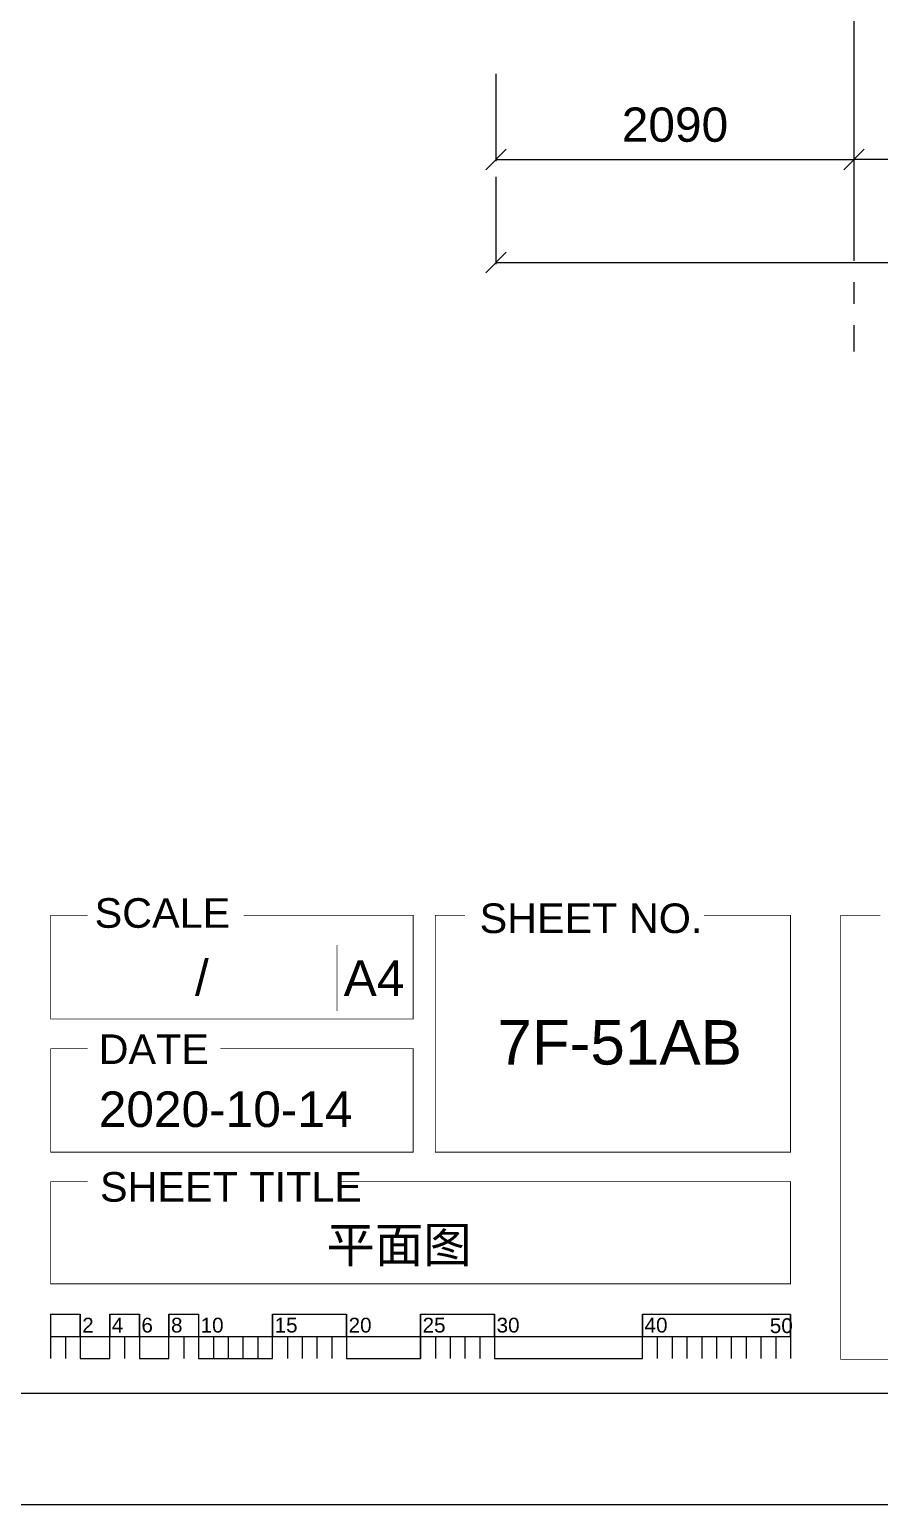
# Model space of a CAD drawing. Header units: inches. Extents: x -17552 to 18736, y -11730 to 13931.
# Drawn here: x -8400 to -3438, y -11730 to -3118 of the extents above; entities that cross this region are included whole.
import ezdxf
from ezdxf.enums import TextEntityAlignment as Align

# ---------------------------------------------------------------- set-up
doc = ezdxf.new("R2010")
doc.units = ezdxf.units.IN
doc.header["$MEASUREMENT"] = 0
doc.linetypes.add('CENTER', pattern=[2, 1.25, -0.25, 0.25, -0.25])
doc.layers.add('DIM', color=3, linetype='Continuous')
doc.layers.add('轴线', color=10, linetype='CENTER')
doc.styles.get("Standard").update_dxf_attribs({"font": 'arial.ttf'})
doc.dimstyles.new('DIM-200MM', dxfattribs={"dimtxt": 200, "dimasz": 120, "dimexe": 10, "dimexo": 100, "dimgap": 100, "dimtad": 1, "dimdec": 0, "dimrnd": 5, "dimzin": 1, "dimdsep": 46, "dimtxsty": 'Standard', "dimblk": 'OBLIQUE', "dimcen": 0.5, "dimdle": 1, "dimclrd": 256, "dimclre": 256, "dimclrt": 7, "dimaunit": 1, "dimadec": 0, "dimazin": 0, "dimtfac": 1, "dimtdec": 0, "dimtix": 1, "dimtmove": 2, "dimatfit": 3, "dimfxl": 500, "dimfxlon": 1, "dimtolj": 1, "dimtzin": 1, "dimarcsym": 0})

# ---------------------------------------------------------------- blocks, each defined once
blk = doc.blocks.new('_Oblique')
at = {"color": 0, "linetype": 'ByBlock', "lineweight": -2}
blk.add_line((-0.5, -0.5), (0.5, 0.5), dxfattribs=at)
blk = doc.blocks.new('*D42')
at = {"layer": 'DEFPOINTS', "color": 0, "transparency": 16777216}
for p in [(-5676.8, -2823.1), (-3586.6, -2823.1), (-3586.6, -3877.1)]:
    blk.add_point(p, dxfattribs=at)
at = {"layer": 'DIM', "lineweight": -2, "transparency": 16777216}
for p, q in [((-5676.8, -3377.1), (-5676.8, -3887.1)), ((-3586.6, -3377.1), (-3586.6, -3887.1)), ((-5677.8, -3877.1), (-3585.6, -3877.1))]:
    blk.add_line(p, q, dxfattribs=at)
at = {"layer": 'DIM', "lineweight": -2, "transparency": 16777216, "xscale": 120, "yscale": 120, "zscale": 120, "rotation": 180}
blk.add_blockref('_Oblique', (-5676.8, -3877.1), dxfattribs=at)
at = {"layer": 'DIM', "lineweight": -2, "transparency": 16777216, "xscale": 120, "yscale": 120, "zscale": 120}
blk.add_blockref('_Oblique', (-3586.6, -3877.1), dxfattribs=at)
at = {"layer": 'DIM', "color": 7, "transparency": 16777216, "insert": (-4631.7, -3675), "char_height": 200, "attachment_point": 5}
blk.add_mtext('\\A1;2090', dxfattribs=at)
blk = doc.blocks.new('*D43')
at = {"layer": 'DEFPOINTS', "color": 0, "transparency": 16777216}
for p in [(-3586.6, -2823.1), (5413.4, -2823.1), (-3586.6, -3877.1)]:
    blk.add_point(p, dxfattribs=at)
at = {"layer": 'DIM', "lineweight": -2, "transparency": 16777216}
for p, q in [((-3586.6, -3377.1), (-3586.6, -3887.1)), ((5413.4, -3377.1), (5413.4, -3887.1)), ((5414.4, -3877.1), (-3587.6, -3877.1))]:
    blk.add_line(p, q, dxfattribs=at)
at = {"layer": 'DIM', "lineweight": -2, "transparency": 16777216, "xscale": 120, "yscale": 120, "zscale": 120, "rotation": 180}
blk.add_blockref('_Oblique', (-3586.6, -3877.1), dxfattribs=at)
at = {"layer": 'DIM', "lineweight": -2, "transparency": 16777216, "xscale": 120, "yscale": 120, "zscale": 120}
blk.add_blockref('_Oblique', (5413.4, -3877.1), dxfattribs=at)
at = {"layer": 'DIM', "color": 7, "transparency": 16777216, "insert": (913.4, -3675), "char_height": 200, "attachment_point": 5}
blk.add_mtext('\\A1;9000', dxfattribs=at)
blk = doc.blocks.new('*D45')
at = {"layer": 'DEFPOINTS', "color": 0, "transparency": 16777216}
for p in [(-5676.8, -3733.6), (7053.4, -3733.6), (7053.4, -4478.4)]:
    blk.add_point(p, dxfattribs=at)
at = {"layer": 'DIM', "lineweight": -2, "transparency": 16777216}
for p, q in [((-5676.8, -3978.4), (-5676.8, -4488.4)), ((7053.4, -3978.4), (7053.4, -4488.4)), ((-5677.8, -4478.4), (7054.4, -4478.4))]:
    blk.add_line(p, q, dxfattribs=at)
at = {"layer": 'DIM', "lineweight": -2, "transparency": 16777216, "xscale": 120, "yscale": 120, "zscale": 120, "rotation": 180}
blk.add_blockref('_Oblique', (-5676.8, -4478.4), dxfattribs=at)
at = {"layer": 'DIM', "lineweight": -2, "transparency": 16777216, "xscale": 120, "yscale": 120, "zscale": 120}
blk.add_blockref('_Oblique', (7053.4, -4478.4), dxfattribs=at)
at = {"layer": 'DIM', "color": 7, "transparency": 16777216, "insert": (688.3, -4276.2), "char_height": 200, "attachment_point": 5}
blk.add_mtext('\\A1;12730', dxfattribs=at)

msp = doc.modelspace()

# ---------------------------------------------------------------- linework, layer by layer
at = {"color": 8}
msp.add_line((-8277.2, -10748.5), (-3957.2, -10748.5), dxfattribs=at)
for points in [[(-17552.2, 13931), (-17552.2, -11729.8), (18735.8, -11729.8)], [(-8277.2, -10618.9), (-8277.2, -10878.1)], [(-8104.4, -10748.5), (-8104.4, -10878.1)], [(-6549.2, -10748.5), (-6549.2, -10878.1)], [(-6117.2, -10748.5), (-6117.2, -10878.1)], [(-3957.2, -10748.5), (-3957.2, -10878.1)]]:
    msp.add_lwpolyline(points)
msp.add_lwpolyline([(-17033.8, 13283), (18217.4, 13283), (18217.4, -11081.8), (-17033.8, -11081.8)], close=True)
for points, const_width in [([(-7150.6, -8290.3), (-6160.4, -8290.3), (-6160.4, -8895.1), (-8277.2, -8895.1), (-8277.2, -8290.3), (-8061.2, -8290.3)], 4.32), ([(-4463.2, -8290.3), (-3957.2, -8290.3), (-3957.2, -9672.7), (-6030.8, -9672.7), (-6030.8, -8290.3), (-5858, -8290.3)], 4.32), ([(-2445.4, -8290.3), (10372.1, -8290.3), (10372.1, -10881.8), (-3665, -10881.8), (-3665, -8290.3), (-3431.9, -8290.3)], 4.32), ([(-6604.8, -8463.6), (-6604.8, -8848.8)], 4.32), ([(-7285.4, -9067.9), (-6160.4, -9067.9), (-6160.4, -9672.7), (-8277.2, -9672.7), (-8277.2, -9067.9), (-8061.2, -9067.9)], 4.32), ([(-6596.3, -9845.5), (-3957.2, -9845.5), (-3957.2, -10441.5), (-8277.2, -10441.5), (-8277.2, -9845.5), (-8061.2, -9845.5)], 4.32), ([(-8104.4, -10618.9), (-8104.4, -10748.5)], 8.64), ([(-7931.6, -10618.9), (-7931.6, -10748.5)], 8.64), ([(-7758.8, -10618.9), (-7758.8, -10748.5)], 8.64), ([(-7586, -10618.9), (-7586, -10748.5)], 8.64), ([(-7413.2, -10618.9), (-7413.2, -10748.5)], 8.64), ([(-6981.2, -10618.9), (-6981.2, -10748.5)], 8.64), ([(-6549.2, -10618.9), (-6549.2, -10748.5)], 8.64), ([(-6117.2, -10618.9), (-6117.2, -10748.5)], 8.64), ([(-5685.2, -10618.9), (-5685.2, -10748.5)], 8.64), ([(-4821.2, -10618.9), (-4821.2, -10748.5)], 8.64), ([(-3957.2, -10618.9), (-3957.2, -10748.5)], 8.64)]:
    msp.add_lwpolyline(points, dxfattribs=dict(const_width=const_width))
for points in [[(-8277.2, -10618.9), (-8104.4, -10618.9), (-8104.4, -10878.1), (-7931.6, -10878.1), (-7931.6, -10618.9), (-7758.8, -10618.9), (-7758.8, -10878.1), (-7586, -10878.1), (-7586, -10618.9), (-7413.2, -10618.9), (-7413.2, -10878.1), (-6981.2, -10878.1), (-6981.2, -10618.9), (-6549.2, -10618.9), (-6549.2, -10878.1), (-6117.2, -10878.1), (-6117.2, -10618.9), (-5685.2, -10618.9), (-5685.2, -10878.1), (-4821.2, -10878.1), (-4821.2, -10618.9), (-3957.2, -10618.9)], [(-8190.8, -10748.5), (-8190.8, -10878.1)], [(-7845.2, -10748.5), (-7845.2, -10878.1)], [(-7499.6, -10748.5), (-7499.6, -10878.1)], [(-7326.8, -10748.5), (-7326.8, -10878.1)], [(-7240.4, -10748.5), (-7240.4, -10878.1)], [(-7154, -10748.5), (-7154, -10878.1)], [(-7067.6, -10748.5), (-7067.6, -10878.1)], [(-6894.8, -10748.5), (-6894.8, -10878.1)], [(-6808.4, -10748.5), (-6808.4, -10878.1)], [(-6722, -10748.5), (-6722, -10878.1)], [(-6635.6, -10748.5), (-6635.6, -10878.1)], [(-6030.8, -10748.5), (-6030.8, -10878.1)], [(-5944.4, -10748.5), (-5944.4, -10878.1)], [(-5858, -10748.5), (-5858, -10878.1)], [(-5771.6, -10748.5), (-5771.6, -10878.1)], [(-4734.8, -10748.5), (-4734.8, -10878.1)], [(-4648.4, -10748.5), (-4648.4, -10878.1)], [(-4562, -10748.5), (-4562, -10878.1)], [(-4475.6, -10748.5), (-4475.6, -10878.1)], [(-4389.2, -10748.5), (-4389.2, -10878.1)], [(-4302.8, -10748.5), (-4302.8, -10878.1)], [(-4216.4, -10748.5), (-4216.4, -10878.1)], [(-4130, -10748.5), (-4130, -10878.1)], [(-4043.6, -10748.5), (-4043.6, -10878.1)]]:
    msp.add_lwpolyline(points, dxfattribs=at)
at = {"layer": '轴线', "ltscale": 500}
msp.add_line((-3586.6, 9155.8), (-3586.6, -4998.4), dxfattribs=at)

# ---------------------------------------------------------------- texts
for s, height, p in [('SCALE', 172.8, (-8020.2, -8362.7)), ('SHEET NO.', 172.8, (-5772.5, -8393.5)), ('A4', 207.36, (-6566.1, -8760.9)), ('DATE', 172.8, (-7996.5, -9158.1)), ('SHEET TITLE', 172.8, (-7988.8, -9961.8)), ('2', 86.4, (-8092.6, -10725.7)), ('4', 86.4, (-7919.8, -10725.7)), ('6', 86.4, (-7747, -10725.7)), ('8', 86.4, (-7574.2, -10725.7)), ('10', 86.4, (-7401.4, -10725.7)), ('15', 86.4, (-6969.4, -10725.7)), ('20', 86.4, (-6537.4, -10725.7)), ('25', 86.4, (-6105.4, -10725.7)), ('30', 86.4, (-5673.4, -10725.7)), ('40', 86.4, (-4809.4, -10725.7)), ('50', 86.4, (-4078.1, -10728.8))]:
    msp.add_text(s, height=height).set_placement(p)
for tag, text, p in [('/', 'AS NOTED', (-7353.6, -8757.7)), ('2020-10-14', '2020-7-22', (-6514.3, -9525.7))]:
    msp.add_attdef(tag, text=text, height=207.36).set_placement(p, align=Align.RIGHT)
for tag, p, s, height in [('7F-51AB', (-5668.9, -9161.2), 'SHEET NO.', 259.2), ('平面图', (-6667.1, -10316.4), 'SHEET-TITLE', 207.36)]:
    msp.add_attdef(tag, p, s, height=height)

# ---------------------------------------------------------------- dimensions: what is measured, and where the dimension line sits
at = {"layer": 'DIM'}
for base, p1, p2, picture, middle in [((-3586.6, -3877.1), (-5676.8, -2823.1), (-3586.6, -2823.1), '*D42', (-4631.7, -3675)), ((7053.4, -4478.4), (-5676.8, -3733.6), (7053.4, -3733.6), '*D45', (688.3, -4276.2))]:
    dim = msp.add_linear_dim(base=base, p1=p1, p2=p2, dimstyle='DIM-200MM', dxfattribs=at)
    dim.commit()
    dim.dimension.update_dxf_attribs({"geometry": picture, "text_midpoint": middle})
dim = msp.add_linear_dim(base=(-3586.6, -3877.1), p1=(5413.4, -2823.1), p2=(-3586.6, -2823.1), angle=180, dimstyle='DIM-200MM', dxfattribs=at)
dim.commit()
dim.dimension.update_dxf_attribs({"geometry": '*D43', "text_midpoint": (913.4, -3675)})

doc.saveas('drawing.dxf')
